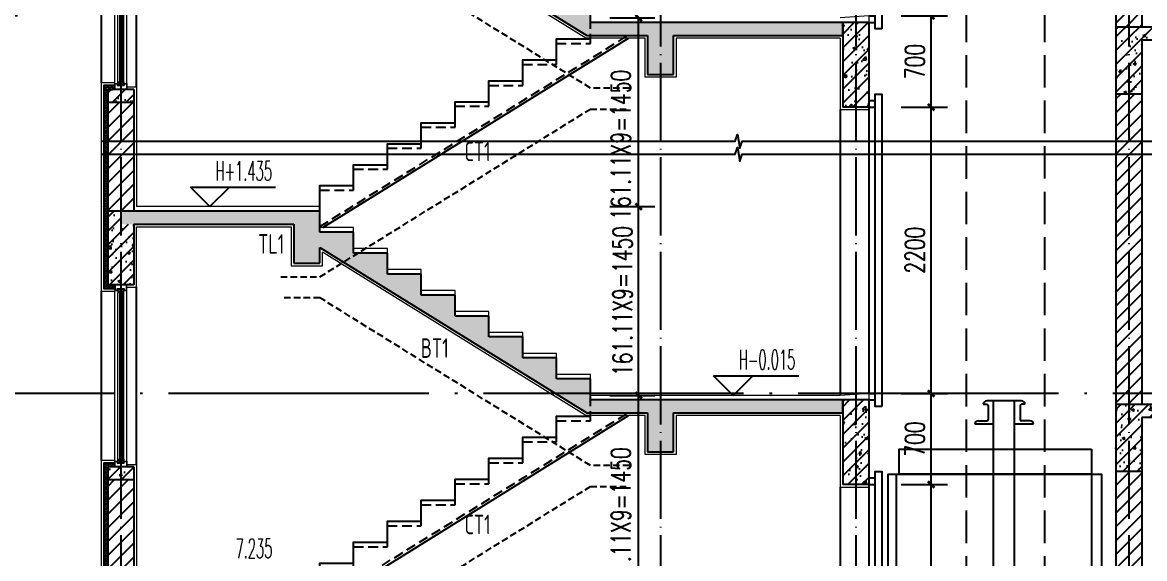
# Model space of a CAD drawing. Extents: x 393367 to 3005760, y 4998 to 826018.
# Drawn here: x 2824745 to 2833372, y 536102 to 540221 of the extents above; entities that cross this region are included whole.
import ezdxf
from ezdxf.enums import TextEntityAlignment as Align

# ---------------------------------------------------------------- set-up
doc = ezdxf.new("R2010")
doc.units = 0
doc.header["$LTSCALE"] = 1000
for name, pattern in [('DASH', [0.35, 0.25, -0.1]), ('DOTE', [2.42, 2, -0.2, 0.02, -0.2]), ('HIDDEN', [0.375, 0.25, -0.125])]:
    doc.linetypes.add(name, pattern=pattern)
doc.layers.get('0').update_dxf_attribs({"linetype": 'CONTINUOUS'})
doc.layers.get('Defpoints').update_dxf_attribs({"linetype": 'CONTINUOUS'})
for name, color, linetype in [('DIM', 3, 'CONTINUOUS'), ('DIM_ELEV', 3, 'CONTINUOUS'), ('DIM_SYMB', 3, 'CONTINUOUS'), ('DOTE', 8, 'DOTE'), ('PUB_DIM', 3, 'CONTINUOUS'), ('PUB_HATCH', 8, 'CONTINUOUS'), ('PUB_TEXT', 7, 'CONTINUOUS'), ('STAIR', 2, 'CONTINUOUS'), ('TEXT', 7, 'CONTINUOUS'), ('WALL', 130, 'CONTINUOUS'), ('WINDOW', 7, 'CONTINUOUS'), ('审核', 1, 'CONTINUOUS'), ('尺寸标注', 86, 'CONTINUOUS'), ('看线', 251, 'CONTINUOUS'), ('立面-看线', 251, 'CONTINUOUS'), ('设备', 253, 'CONTINUOUS')]:
    doc.layers.add(name, color=color, linetype=linetype)
for name, color, linetype, lineweight in [('S_WINDOW', 144, 'CONTINUOUS', 15), ('内粉刷', 37, 'CONTINUOUS', 9), ('细细', 250, 'CONTINUOUS', 0)]:
    doc.layers.add(name, color=color, linetype=linetype, lineweight=lineweight)
doc.styles.add('_TCH_DIM', font='simplex.shx', dxfattribs={"width": 0.65, "bigfont": 'gbcbig.shx'})
doc.styles.add('_TCH_DIM_T3', font='SIMPLEX', dxfattribs={"width": 0.705882, "bigfont": 'GBCBIG'})
doc.styles.add('TSSD_Rein', font='Tssdeng.shx', dxfattribs={"width": 0.7, "bigfont": 'hztxt.shx'})
doc.dimstyles.new('_TCH_ARCH&&50', dxfattribs={"dimtxt": 148.75, "dimasz": 50, "dimexe": 125, "dimexo": 150, "dimgap": 50, "dimtad": 1, "dimdec": 0, "dimzin": 0, "dimdsep": 46, "dimtxsty": '_TCH_DIM_T3', "dimblk": 'ARCHTICK', "dimcen": 0.09, "dimclrt": 4, "dimazin": 2, "dimtfac": 1, "dimtdec": 0, "dimtix": 1, "dimtmove": 2, "dimatfit": 3, "dimfxl": 1, "dimtolj": 1, "dimtzin": 0, "dimarcsym": 0})
doc.dimstyles.new('TSSD_100_100$0', dxfattribs={"dimtxt": 250, "dimasz": 100, "dimexe": 100, "dimexo": 250, "dimgap": 100, "dimtad": 1, "dimdec": 0, "dimzin": 0, "dimdsep": 46, "dimtxsty": 'TSSD_Rein', "dimblk": 'ARCHTICK', "dimcen": 0, "dimdle": 100, "dimclrt": 7, "dimadec": 0, "dimazin": 0, "dimtfac": 1, "dimtdec": 0, "dimtix": 1, "dimtmove": 2, "dimatfit": 3, "dimldrblk": '_tsdbk', "dimfxl": 1, "dimtolj": 1, "dimtzin": 0, "dimarcsym": 0})
pattern_1 = [(315, (-218910.2607, -140541.0897), (-1.767766953, -1.767766953), []), (315, (-218909.0822, -140541.0897), (-1.767766953, -1.767766953), [])]
pattern_2 = [(315, (-218910.2607, -141979.3279), (-1.767766953, -1.767766953), []), (315, (-218909.0822, -141979.3279), (-1.767766953, -1.767766953), [])]
pattern_3 = [(45, (0, 0), (-53.0330086, 53.0330086), []), (50, (0, 0), (215.178055, -18.82564), [22.5, -247.5]), (355, (0, 0), (-41.6254, 225.65764), [18, -198]), (100.4514, (17.93, -1.57), (173.552815, 206.831863), [19.122057, -210.342634]), (46.1842, (0, 60), (320.172315, -49.655704), [33.75, -371.25]), (96.6356, (26.68, 55.86), (280.39881, 292.23536), [28.68309, -315.5139]), (351.1842, (0, 60), (280.39858, 292.23558), [27, -297]), (21, (30, 45), (179.072116, -120.785667), [22.5, -247.5]), (326, (30, 45), (72.9946, 217.545014), [18, -198]), (71.4514, (44.92, 34.93), (252.06679, 96.75915), [19.122057, -210.342634]), (37.5, (0, 0), (3.6479566, 99.868156), [0, -195.6, 0, -201, 0, -198.75]), (7.5, (0, 0), (78.920861, 118.323514), [0, -114.6, 0, -191.1, 0, -75.75]), (327.5, (-66.9, 0), (160.146731, -6.7664615), [0, -75, 0, -234, 0, -310.5]), (317.5, (-96.9, 0), (174.95585, 30.031495), [0, -97.5, 0, -155.4, 0, -220.5])]
pattern_4 = [(45, (0, 53.85), (-53.03303, 53.03303), [])]

# ---------------------------------------------------------------- blocks, each defined once
blk = doc.blocks.new('A$C3EC504A2')
at = {"layer": '设备', "color": 206}
for p, q in [((-172.5, 1734.9), (-143, 1734.9)), ((143.4, 1764), (-143.4, 1764)), ((-133, 1724.9), (-133, 1609.2)), ((-91.6, 1764), (-91.6, -1418.3)), ((82.9, 1764), (82.9, -1418.3)), ((82.9, 1764), (82.9, 1570.1)), ((132.9, 1724.9), (132.9, 1609.2)), ((172.5, 1734.9), (142.9, 1734.9)), ((-213.1, 1599.2), (-143, 1599.2)), ((213.1, 1599.2), (142.9, 1599.2)), ((-91.6, 1570.1), (-242.2, 1570.1)), ((242.2, 1570.1), (82.9, 1570.1)), ((-952.1, 1158.1), (-868.8, 1158.1)), ((-175, -1204.9), (-175, -869.8)), ((175, -1204.9), (175, -869.8)), ((300, -1037.9), (-300, -1037.9)), ((-959.6, -1298), (834.8, -1298)), ((-959.6, -1298), (-959.6, -1418.3)), ((834.8, -1298), (834.8, -1418.3)), ((-959.6, -1418.3), (834.8, -1418.3)), ((143.4, -1462), (-143.4, -1462)), ((-141.6, -1418.3), (-141.6, -1462)), ((-91.6, -1462), (-91.6, -1585.7)), ((82.9, -1462), (82.9, -1585.7)), ((132.9, -1418.3), (132.9, -1462)), ((-213.1, -1556.6), (-143, -1556.6)), ((-172.5, -1491.1), (-143, -1491.1)), ((-133, -1501.1), (-133, -1546.6)), ((132.9, -1501.1), (132.9, -1546.6)), ((172.5, -1491.1), (142.9, -1491.1)), ((213.1, -1556.6), (142.9, -1556.6)), ((242.2, -1585.7), (-242.2, -1585.7))]:
    blk.add_line(p, q, dxfattribs=at)
for points in [[(722.6, 1363.4), (722.6, 1158.1), (-868.8, 1158.1), (-868.8, 1363.4)], [(722.6, 1158.1), (722.6, -1298), (-959.6, -1298), (-959.6, 1158.1)]]:
    blk.add_lwpolyline(points, close=True, dxfattribs=at)
for points in [[(-959.6, 1158.1), (-892.8, 1158.1), (-892.8, -1298)], [(722.6, 1158.1), (805.8, 1158.1), (805.8, -1298)]]:
    blk.add_lwpolyline(points, dxfattribs=at)
for centre, radius, start, end in [((-143.4, 1734.9), 29.1, 90.00001, 180.00001), ((-143, 1724.9), 10, 0.00001, 90.00001), ((142.9, 1724.9), 10, 90.00001, 180.00001), ((143.4, 1734.9), 29.1, 0.00001, 90.00001), ((-213.1, 1570.1), 29.1, 90.00001, 180.00001), ((-143, 1609.2), 10, 270.00001, 0.00001), ((142.9, 1609.2), 10, 180.00001, 270.00001), ((213.1, 1570.1), 29.1, 0.00001, 90.00001), ((-143.4, -1491.1), 29.1, 90.00001, 180.00001), ((143.4, -1491.1), 29.1, 0.00001, 90.00001), ((-213.1, -1585.7), 29.1, 90.00001, 180.00001), ((-143, -1501.1), 10, 0.00001, 90.00001), ((-143, -1546.6), 10, 270.00001, 0.00001), ((142.9, -1501.1), 10, 90.00001, 180.00001), ((142.9, -1546.6), 10, 180.00001, 270.00001), ((213.1, -1585.7), 29.1, 0.00001, 90.00001)]:
    blk.add_arc(centre, radius, start, end, dxfattribs=at)
blk = doc.blocks.new('zrszerf')
at = {"layer": '细细'}
h = blk.add_hatch(dxfattribs=at)
h.set_pattern_fill('金属', color=256, style=0)
h.set_pattern_definition(pattern_1)
h.paths.add_polyline_path([(257694.9, 608543.3), (257714.9, 608543.3), (257714.9, 608556.8), (257764.9, 608556.8), (257764.9, 608543.3), (257784.9, 608543.3), (257784.9, 608588.3), (257694.9, 608588.3)])
h.paths.add_polyline_path([(257712.9, 608558.8), (257712.9, 608545.3), (257696.9, 608545.3), (257696.9, 608586.3), (257782.9, 608586.3), (257782.9, 608545.3), (257766.9, 608545.3), (257766.9, 608558.8)], flags=16)
h = blk.add_hatch(dxfattribs=at)
h.set_pattern_fill('金属', color=256, style=0)
h.set_pattern_definition(pattern_1)
h.paths.add_polyline_path([(257762.4, 608554.8), (257762.4, 608529.8), (257750.4, 608529.8), (257750.4, 608539.8), (257729.4, 608539.8), (257729.4, 608529.8), (257717.4, 608529.8), (257717.4, 608554.8)])
h.paths.add_polyline_path([(257719.4, 608552.8), (257719.4, 608531.8), (257727.4, 608531.8), (257727.4, 608541.8), (257752.4, 608541.8), (257752.4, 608531.8), (257760.4, 608531.8), (257760.4, 608552.8)], flags=16)
h = blk.add_hatch(color=256, dxfattribs=at)
edge = h.paths.add_edge_path()
edge.add_line((257735.4, 608539.8), (257735.4, 608527.8))
edge.add_arc((257739.9, 608519.5), 9.44, 61.51755, 118.48245, ccw=False)
edge.add_line((257744.4, 608527.8), (257744.4, 608539.8))
edge.add_arc((257739.9, 608548.1), 9.44, 241.51755, 298.48245, ccw=False)
h = blk.add_hatch(dxfattribs=at)
h.set_pattern_fill('金属', color=256, style=0)
h.set_pattern_definition(pattern_2)
h.paths.add_polyline_path([(257762.4, 607221.8), (257762.4, 607246.8), (257750.4, 607246.8), (257750.4, 607236.8), (257729.4, 607236.8), (257729.4, 607246.8), (257717.4, 607246.8), (257717.4, 607221.8)])
h.paths.add_polyline_path([(257719.4, 607223.8), (257719.4, 607244.8), (257727.4, 607244.8), (257727.4, 607234.8), (257752.4, 607234.8), (257752.4, 607244.8), (257760.4, 607244.8), (257760.4, 607223.8)], flags=16)
h = blk.add_hatch(color=256, dxfattribs=at)
edge = h.paths.add_edge_path()
edge.add_line((257735.4, 607236.8), (257735.4, 607248.8))
edge.add_arc((257739.9, 607257.1), 9.44, 241.51755, 298.48245)
edge.add_line((257744.4, 607248.8), (257744.4, 607236.8))
edge.add_arc((257739.9, 607228.5), 9.44, 61.51755, 118.48245)
h = blk.add_hatch(dxfattribs=at)
h.set_pattern_fill('金属', color=256, style=0)
h.set_pattern_definition(pattern_2)
h.paths.add_polyline_path([(257694.9, 607233.3), (257714.9, 607233.3), (257714.9, 607219.8), (257764.9, 607219.8), (257764.9, 607233.3), (257784.9, 607233.3), (257784.9, 607188.3), (257694.9, 607188.3)])
h.paths.add_polyline_path([(257712.9, 607217.8), (257712.9, 607231.3), (257696.9, 607231.3), (257696.9, 607190.3), (257782.9, 607190.3), (257782.9, 607231.3), (257766.9, 607231.3), (257766.9, 607217.8)], flags=16)
at = {"layer": 'S_WINDOW'}
for p, q in [((257694.9, 607233.3), (257694.9, 608543.3)), ((257784.9, 607233.3), (257784.9, 608543.3)), ((257717.4, 607246.8), (257717.4, 608529.8)), ((257762.4, 607246.8), (257762.4, 608529.8))]:
    blk.add_line(p, q, dxfattribs=at)
for points in [[(257784.9, 608588.3), (257784.9, 608543.3), (257764.9, 608543.3), (257764.9, 608556.8), (257714.9, 608556.8), (257714.9, 608543.3), (257694.9, 608543.3), (257694.9, 608588.3)], [(257782.9, 608586.3), (257782.9, 608545.3), (257766.9, 608545.3), (257766.9, 608558.8), (257712.9, 608558.8), (257712.9, 608545.3), (257696.9, 608545.3), (257696.9, 608586.3)], [(257762.4, 608554.8), (257762.4, 608529.8), (257750.4, 608529.8), (257750.4, 608539.8), (257729.4, 608539.8), (257729.4, 608529.8), (257717.4, 608529.8), (257717.4, 608554.8)], [(257760.4, 608552.8), (257760.4, 608531.8), (257752.4, 608531.8), (257752.4, 608541.8), (257727.4, 608541.8), (257727.4, 608531.8), (257719.4, 608531.8), (257719.4, 608552.8)], [(257762.4, 607221.8), (257762.4, 607246.8), (257750.4, 607246.8), (257750.4, 607236.8), (257729.4, 607236.8), (257729.4, 607246.8), (257717.4, 607246.8), (257717.4, 607221.8)], [(257784.9, 607188.3), (257784.9, 607233.3), (257764.9, 607233.3), (257764.9, 607219.8), (257714.9, 607219.8), (257714.9, 607233.3), (257694.9, 607233.3), (257694.9, 607188.3)], [(257782.9, 607190.3), (257782.9, 607231.3), (257766.9, 607231.3), (257766.9, 607217.8), (257712.9, 607217.8), (257712.9, 607231.3), (257696.9, 607231.3), (257696.9, 607190.3)], [(257760.4, 607223.8), (257760.4, 607244.8), (257752.4, 607244.8), (257752.4, 607234.8), (257727.4, 607234.8), (257727.4, 607244.8), (257719.4, 607244.8), (257719.4, 607223.8)]]:
    blk.add_lwpolyline(points, close=True, dxfattribs=at)
at = {"layer": '细细'}
for points in [[(257729.4, 608529.8), (257729.4, 607246.8)], [(257735.4, 607248.8), (257735.4, 608539.8)], [(257744.4, 607248.8), (257744.4, 608539.8)], [(257750.4, 608529.8), (257750.4, 607246.8)]]:
    blk.add_lwpolyline(points, dxfattribs=at)
for points in [[(257735.4, 608539.8), (257735.4, 608527.8, -0.253805), (257744.4, 608527.8), (257744.4, 608539.8, -0.253805)], [(257735.4, 607236.8), (257735.4, 607248.8, 0.253805), (257744.4, 607248.8), (257744.4, 607236.8, 0.253805)]]:
    blk.add_lwpolyline(points, format="xyb", close=True, dxfattribs=at)
blk = doc.blocks.new('FGSDFSFSEFESFES')
at = {"layer": 'WINDOW', "ltscale": 0.8}
for p, q in [((175258.6, -121034), (175208.6, -121034)), ((175258.6, -121084), (175208.6, -121084)), ((175258.6, -123284), (175208.6, -123284)), ((175258.6, -123334), (175208.6, -123334))]:
    blk.add_line(p, q, dxfattribs=at)
blk.add_lwpolyline([(175158.6, -123384), (175208.6, -123384), (175208.6, -120984), (175158.6, -120984), (175158.6, -123384)], dxfattribs=at)
blk = doc.blocks.new('VCXVCVFCVFC')
at = {"layer": 'PUB_HATCH'}
h = blk.add_hatch(dxfattribs=at)
h.set_pattern_fill('钢筋混凝土', color=256, scale=30, style=0)
h.set_pattern_definition(pattern_3)
h.paths.add_polyline_path([(1085059.6, 26030.1), (1085059.6, 25380.1), (1085259.6, 25380.1), (1085259.6, 26030.1)])
h = blk.add_hatch(dxfattribs=at)
h.set_pattern_fill('钢筋混凝土', color=256, scale=30, style=0)
h.set_pattern_definition(pattern_3)
h.paths.add_polyline_path([(1089159.7, 25995.1), (1087159.6, 25995.1), (1087359.6, 25895.1), (1089159.7, 25895.1)])
h = blk.add_hatch(dxfattribs=at)
h.set_pattern_fill('钢筋混凝土', color=256, scale=30, style=0)
h.set_pattern_definition(pattern_3)
h.paths.add_polyline_path([(1087359.6, 25895.1), (1087159.6, 25995.1), (1087159.6, 25480.1), (1087359.6, 25480.1)])
h = blk.add_hatch(dxfattribs=at)
h.set_pattern_fill('钢筋混凝土', color=256, scale=30, style=0)
h.set_pattern_definition(pattern_3)
h.paths.add_polyline_path([(1079409.6, 25515.1), (1079409.6, 25415.1), (1079609.6, 25415.1), (1079609.6, 25515.1)])
h = blk.add_hatch(dxfattribs=at)
h.set_pattern_fill('普通砖', color=256, scale=30, style=0)
h.set_pattern_definition(pattern_4)
h.paths.add_polyline_path([(1087359.6, 25480.1), (1087159.6, 25480.1), (1087159.6, 23095.1), (1087359.6, 23095.1)])
h = blk.add_hatch(dxfattribs=at)
h.set_pattern_fill('普通砖', color=256, scale=30, style=0)
h.set_pattern_definition(pattern_4)
h.paths.add_polyline_path([(1079609.7, 25415.1), (1079409.7, 25415.1), (1079409.7, 24580.1), (1079609.7, 24580.1)])
h = blk.add_hatch(dxfattribs=at)
h.set_pattern_fill('钢筋混凝土', color=256, scale=30, style=0)
h.set_pattern_definition(pattern_3)
h.paths.add_polyline_path([(1079609.6, 24480.1), (1079509.6, 24480.1), (1079509.6, 24580.1), (1079409.6, 24580.1), (1079409.6, 24015.1), (1079609.6, 24015.1)])
h = blk.add_hatch(dxfattribs=at)
h.set_pattern_fill('钢筋混凝土', color=256, scale=30, style=0)
h.set_pattern_definition(pattern_3)
h.paths.add_polyline_path([(1079509.6, 24580.1), (1079509.6, 24480.1), (1080839.7, 24480.1), (1080839.7, 24180.1), (1081039.7, 24180.1), (1081039.7, 24301.4), (1083091.2, 23030.1), (1083559.7, 23030.1), (1083559.7, 22730.1), (1083759.7, 22730.1), (1083759.7, 23030.1), (1085059.6, 23030.1), (1085059.6, 23130.1), (1083119.7, 23130.1), (1083119.7, 23291.2), (1082859.7, 23291.2), (1082859.7, 23452.4), (1082599.7, 23452.4), (1082599.7, 23613.5), (1082339.7, 23613.5), (1082339.7, 23774.6), (1082079.7, 23774.6), (1082079.7, 23935.7), (1081819.7, 23935.7), (1081819.7, 24096.8), (1081559.7, 24096.8), (1081559.7, 24257.9), (1081299.7, 24257.9), (1081299.7, 24419), (1081039.7, 24419), (1081039.7, 24580.1)])
at = {"layer": '立面-看线'}
h = blk.add_hatch(dxfattribs=at)
h.set_pattern_fill('HONEY', color=256, scale=7)
h.set_pattern_definition([(0, (268356.376, -360831.814), (16.66875, 9.623705), [11.1125, -22.225]), (120, (268356.376, -360831.814), (-16.66874801, 9.62370845), [11.1125, -22.225]), (60, (268356.376, -360831.814), (1.99e-06, 19.24741345), [-22.225, 11.1125])])
h.paths.add_polyline_path([(1079379.6, 24615.1), (1079409.6, 24615.1), (1079409.6, 25515.1), (1079464.6, 25515.1), (1079464.6, 25545.1), (1079379.6, 25545.1)])
h = blk.add_hatch(dxfattribs=at)
h.set_pattern_fill('HONEY', color=256, scale=7)
h.set_pattern_definition([(0, (268356.398, -360831.813), (16.66875, 9.623705), [11.1125, -22.225]), (120, (268356.398, -360831.813), (-16.66874801, 9.62370845), [11.1125, -22.225]), (60, (268356.398, -360831.813), (1.99e-06, 19.24741345), [-22.225, 11.1125])])
h.paths.add_polyline_path([(1079379.6, 24615.1), (1079409.6, 24615.1), (1079409.6, 24015.1), (1079464.6, 24015.1), (1079464.6, 23985.1), (1079379.6, 23985.1)])
at = {"layer": 'PUB_HATCH', "color": 215, "true_color": 0xa953a0}
blk.add_lwpolyline([(1079464.6, 25545.1), (1079379.6, 25545.1), (1079379.6, 23985.1), (1079464.6, 23985.1)], dxfattribs=at)
at = {"layer": 'STAIR', "linetype": 'HIDDEN', "ltscale": 0.3}
blk.add_line((1081039.7, 24462.5), (1083408.2, 25930.1), dxfattribs=at)
blk.add_lwpolyline([(1081039.7, 24580.1), (1081039.7, 24741.2), (1081299.7, 24741.2), (1081299.7, 24902.4), (1081559.7, 24902.4), (1081559.7, 25063.5), (1081819.7, 25063.5), (1081819.7, 25224.6), (1082079.7, 25224.6), (1082079.7, 25385.7), (1082339.7, 25385.7), (1082339.7, 25546.8), (1082599.7, 25546.8), (1082599.7, 25707.9), (1082859.7, 25707.9), (1082859.7, 25869), (1083119.7, 25869), (1083119.7, 26030.1)], dxfattribs=at)
at = {"layer": 'WALL'}
for p, q in [((1085059.6, 26030.1), (1085059.6, 25380.1)), ((1085259.6, 26030.1), (1085059.6, 26030.1)), ((1085259.6, 26030.1), (1085259.6, 25380.1)), ((1089159.7, 25995.1), (1087159.6, 25995.1)), ((1087159.6, 25995.1), (1087159.6, 25480.1)), ((1089159.7, 25895.1), (1087359.6, 25895.1)), ((1087359.6, 25895.1), (1087359.6, 25480.1)), ((1079409.6, 25515.1), (1079409.6, 25415.1)), ((1079609.6, 25515.1), (1079409.6, 25515.1)), ((1079609.6, 25515.1), (1079609.6, 25415.1)), ((1087159.6, 25480.1), (1087159.6, 23095.1)), ((1087359.6, 25480.1), (1087159.6, 25480.1)), ((1087359.6, 25480.1), (1087359.6, 23095.1)), ((1079609.6, 25415.1), (1079409.6, 25415.1)), ((1079409.7, 25415.1), (1079409.7, 24580.1)), ((1079609.6, 25415.1), (1079609.7, 25415.1)), ((1079609.7, 25415.1), (1079609.7, 24580.1)), ((1085259.6, 25380.1), (1085059.6, 25380.1)), ((1079409.6, 24580.1), (1079409.6, 24015.1)), ((1079509.6, 24580.1), (1079409.6, 24580.1)), ((1079509.6, 24580.1), (1079409.7, 24580.1)), ((1081039.7, 24580.1), (1079509.6, 24580.1)), ((1081039.7, 24419), (1081039.7, 24580.1)), ((1079609.6, 24480.1), (1079609.6, 24015.1)), ((1079609.6, 24480.1), (1080839.7, 24480.1)), ((1080839.7, 24480.1), (1080839.7, 24180.1)), ((1081299.7, 24419), (1081039.7, 24419)), ((1081299.7, 24257.9), (1081299.7, 24419)), ((1081039.7, 24180.1), (1081039.7, 24301.4)), ((1081039.7, 24301.4), (1083091.2, 23030.1)), ((1081559.7, 24257.9), (1081299.7, 24257.9)), ((1081559.7, 24096.8), (1081559.7, 24257.9)), ((1080839.7, 24180.1), (1081039.7, 24180.1)), ((1081819.7, 24096.8), (1081559.7, 24096.8)), ((1081819.7, 23935.7), (1081819.7, 24096.8)), ((1079609.6, 24015.1), (1079409.6, 24015.1)), ((1082079.7, 23935.7), (1081819.7, 23935.7)), ((1082079.7, 23774.6), (1082079.7, 23935.7)), ((1082339.7, 23774.6), (1082079.7, 23774.6)), ((1082339.7, 23613.5), (1082339.7, 23774.6)), ((1082599.7, 23613.5), (1082339.7, 23613.5)), ((1082599.7, 23452.4), (1082599.7, 23613.5)), ((1082859.7, 23452.4), (1082599.7, 23452.4)), ((1082859.7, 23291.2), (1082859.7, 23452.4)), ((1083119.7, 23291.2), (1082859.7, 23291.2)), ((1083119.7, 23130.1), (1083119.7, 23291.2)), ((1085059.6, 23130.1), (1083119.7, 23130.1)), ((1085059.6, 23030.1), (1085059.6, 23130.1)), ((1087359.6, 23095.1), (1087159.6, 23095.1)), ((1083091.2, 23030.1), (1083559.7, 23030.1)), ((1083559.7, 23030.1), (1083559.7, 22730.1)), ((1083759.7, 22730.1), (1083759.7, 23030.1)), ((1083759.7, 23030.1), (1085059.6, 23030.1)), ((1083559.7, 22730.1), (1083759.7, 22730.1))]:
    blk.add_line(p, q, dxfattribs=at)
at = {"layer": '内粉刷'}
for p, q in [((1081039.7, 24615.1), (1079629.6, 24615.1)), ((1079629.6, 24460.1), (1080819.7, 24460.1)), ((1080819.7, 24460.1), (1080819.7, 24160.1)), ((1081059.7, 24160.1), (1081059.7, 24265.5)), ((1080819.7, 24160.1), (1081059.7, 24160.1)), ((1085039.7, 23165.1), (1083119.7, 23165.1))]:
    blk.add_line(p, q, dxfattribs=at)
for points in [[(1085259.7, 26080.1), (1085039.7, 26065.1)], [(1085259.7, 26080.1), (1085259.7, 26030.1)], [(1085039.7, 25910.1), (1085039.7, 25360.1), (1085259.7, 25360.1)], [(1079464.6, 25565.1), (1079359.6, 25565.1), (1079359.6, 23965.1), (1079464.6, 23965.1)], [(1079554.6, 25535.1), (1079629.6, 25535.1), (1079629.6, 24615.1)], [(1083119.7, 23165.1), (1083119.7, 23326.2), (1082859.7, 23326.2), (1082859.7, 23487.4), (1082599.7, 23487.4), (1082599.7, 23648.5), (1082339.7, 23648.5), (1082339.7, 23809.6), (1082079.7, 23809.6), (1082079.7, 23970.7), (1081819.7, 23970.7), (1081819.7, 24131.8), (1081559.7, 24131.8), (1081559.7, 24292.9), (1081299.7, 24292.9), (1081299.7, 24454), (1081039.7, 24454), (1081039.7, 24615.1)], [(1079554.6, 23995.1), (1079629.6, 23995.1), (1079629.6, 24460.1)], [(1085039.7, 23010.1), (1083779.7, 23010.1), (1083779.7, 22710.1), (1083539.7, 22710.1), (1083539.7, 23010.1), (1083085.5, 23010.1), (1081059.7, 24265.5)]]:
    blk.add_lwpolyline(points, dxfattribs=at)
at = {"layer": '看线'}
for p, q in [((1079359.6, 26865.1), (1079359.6, 25565.1)), ((1079629.6, 25535.1), (1079629.6, 26895.1)), ((1085259.6, 25380.1), (1085259.6, 23180.1)), ((1085039.7, 25360.1), (1085039.7, 23165.1))]:
    blk.add_line(p, q, dxfattribs=at)
at = {"layer": '看线', "color": 32}
blk.add_line((1081064, 24454), (1083413.9, 25910.1), dxfattribs=at)
blk.add_lwpolyline([(1081039.7, 24615.1), (1081039.7, 24776.2), (1081299.7, 24776.2), (1081299.7, 24937.4), (1081559.7, 24937.4), (1081559.7, 25098.5), (1081819.7, 25098.5), (1081819.7, 25259.6), (1082079.7, 25259.6), (1082079.7, 25420.7), (1082339.7, 25420.7), (1082339.7, 25581.8), (1082599.7, 25581.8), (1082599.7, 25742.9), (1082859.7, 25742.9), (1082859.7, 25904), (1083119.7, 25904), (1083119.7, 25910.1)], dxfattribs=at)
at = {"xscale": -1}
for name, p in [('zrszerf', (1337249.5, -581673.2)), ('FGSDFSFSEFESFES', (1260518.2, 146464.2))]:
    blk.add_blockref(name, p, dxfattribs=at)
blk = doc.blocks.new('_ArchTick')
at = {"color": 0, "linetype": 'ByBlock', "const_width": 0.4}
blk.add_lwpolyline([(-0.5, -0.5), (0.5, 0.5)], dxfattribs=at)
blk = doc.blocks.new('*D2351')
at = {"layer": 'Defpoints', "color": 0, "transparency": 16777216}
for p in [(2829111.4, 540255.4), (2829482.5, 540255.4), (2829111.4, 538805.4)]:
    blk.add_point(p, dxfattribs=at)
at = {"layer": '尺寸标注', "color": 0, "lineweight": -2, "transparency": 16777216}
for p, q in [((2829261.4, 540255.4), (2829607.5, 540255.4)), ((2829482.5, 538805.4), (2829482.5, 540255.4)), ((2829261.4, 538805.4), (2829607.5, 538805.4))]:
    blk.add_line(p, q, dxfattribs=at)
at = {"layer": '尺寸标注', "color": 0, "lineweight": -2, "transparency": 16777216, "xscale": 50, "yscale": 50, "zscale": 50}
for p, rotation in [((2829482.5, 540255.4), 90), ((2829482.5, 538805.4), 270)]:
    blk.add_blockref('_ArchTick', p, dxfattribs=dict(at, rotation=rotation))
at = {"layer": '尺寸标注', "color": 4, "transparency": 16777216, "insert": (2829345, 539280.4), "char_height": 148.75, "attachment_point": 5, "rotation": 90, "style": '_TCH_DIM_T3'}
blk.add_mtext('\\A1;161.11X9=1450', dxfattribs=at)
blk = doc.blocks.new('*D2352')
at = {"layer": 'Defpoints', "color": 0, "transparency": 16777216}
for p in [(2829111.4, 538805.4), (2829482.5, 538805.4), (2829111.4, 537355.4)]:
    blk.add_point(p, dxfattribs=at)
at = {"layer": '尺寸标注', "color": 0, "lineweight": -2, "transparency": 16777216}
for p, q in [((2829261.4, 538805.4), (2829607.5, 538805.4)), ((2829482.5, 537355.4), (2829482.5, 538805.4)), ((2829261.4, 537355.4), (2829607.5, 537355.4))]:
    blk.add_line(p, q, dxfattribs=at)
at = {"layer": '尺寸标注', "color": 0, "lineweight": -2, "transparency": 16777216, "xscale": 50, "yscale": 50, "zscale": 50}
for p, rotation in [((2829482.5, 538805.4), 90), ((2829482.5, 537355.4), 270)]:
    blk.add_blockref('_ArchTick', p, dxfattribs=dict(at, rotation=rotation))
at = {"layer": '尺寸标注', "color": 4, "transparency": 16777216, "insert": (2829358.2, 538080.4), "char_height": 148.75, "attachment_point": 5, "rotation": 90, "style": '_TCH_DIM_T3'}
blk.add_mtext('\\A1;161.11X9=1450', dxfattribs=at)
blk = doc.blocks.new('*D2353')
at = {"layer": 'Defpoints', "color": 0, "transparency": 16777216}
for p in [(2829111.4, 537355.4), (2829482.5, 537355.4), (2829111.4, 535905.4)]:
    blk.add_point(p, dxfattribs=at)
at = {"layer": '尺寸标注', "color": 0, "lineweight": -2, "transparency": 16777216}
for p, q in [((2829261.4, 537355.4), (2829607.5, 537355.4)), ((2829482.5, 535905.4), (2829482.5, 537355.4)), ((2829261.4, 535905.4), (2829607.5, 535905.4))]:
    blk.add_line(p, q, dxfattribs=at)
at = {"layer": '尺寸标注', "color": 0, "lineweight": -2, "transparency": 16777216, "xscale": 50, "yscale": 50, "zscale": 50}
for p, rotation in [((2829482.5, 537355.4), 90), ((2829482.5, 535905.4), 270)]:
    blk.add_blockref('_ArchTick', p, dxfattribs=dict(at, rotation=rotation))
at = {"layer": '尺寸标注', "color": 4, "transparency": 16777216, "insert": (2829345, 536380.4), "char_height": 148.75, "attachment_point": 5, "rotation": 90, "style": '_TCH_DIM_T3'}
blk.add_mtext('\\A1;161.11X9=1450', dxfattribs=at)
blk = doc.blocks.new('*D2380')
at = {"layer": 'Defpoints', "color": 0, "transparency": 16777216}
for p in [(2831351.4, 536670.4), (2831731, 536670.4), (2831351.4, 534470.4)]:
    blk.add_point(p, dxfattribs=at)
at = {"layer": 'PUB_DIM', "color": 0, "lineweight": -2, "transparency": 16777216}
for p, q in [((2831501.4, 536670.4), (2831856, 536670.4)), ((2831731, 534470.4), (2831731, 536670.4)), ((2831501.4, 534470.4), (2831856, 534470.4))]:
    blk.add_line(p, q, dxfattribs=at)
at = {"layer": 'PUB_DIM', "color": 0, "lineweight": -2, "transparency": 16777216, "xscale": 50, "yscale": 50, "zscale": 50}
for p, rotation in [((2831731, 536670.4), 90), ((2831731, 534470.4), 270)]:
    blk.add_blockref('_ArchTick', p, dxfattribs=dict(at, rotation=rotation))
at = {"layer": 'PUB_DIM', "color": 4, "transparency": 16777216, "insert": (2831606.6, 535570.4), "char_height": 148.75, "attachment_point": 5, "rotation": 90, "style": '_TCH_DIM_T3'}
blk.add_mtext('\\A1;2200', dxfattribs=at)
blk = doc.blocks.new('*D2381')
at = {"layer": 'Defpoints', "color": 0, "transparency": 16777216}
for p in [(2831351.4, 537370.4), (2831731, 537370.4), (2831351.4, 536670.4)]:
    blk.add_point(p, dxfattribs=at)
at = {"layer": 'PUB_DIM', "color": 0, "lineweight": -2, "transparency": 16777216}
for p, q in [((2831501.4, 537370.4), (2831856, 537370.4)), ((2831731, 536670.4), (2831731, 537370.4)), ((2831501.4, 536670.4), (2831856, 536670.4))]:
    blk.add_line(p, q, dxfattribs=at)
at = {"layer": 'PUB_DIM', "color": 0, "lineweight": -2, "transparency": 16777216, "xscale": 50, "yscale": 50, "zscale": 50}
for p, rotation in [((2831731, 537370.4), 90), ((2831731, 536670.4), 270)]:
    blk.add_blockref('_ArchTick', p, dxfattribs=dict(at, rotation=rotation))
at = {"layer": 'PUB_DIM', "color": 4, "transparency": 16777216, "insert": (2831606.6, 537020.4), "char_height": 148.75, "attachment_point": 5, "rotation": 90, "style": '_TCH_DIM_T3'}
blk.add_mtext('\\A1;700', dxfattribs=at)
blk = doc.blocks.new('*D2382')
at = {"layer": 'Defpoints', "color": 0, "transparency": 16777216}
for p in [(2831351.4, 539570.4), (2831731, 539570.4), (2831351.4, 537370.4)]:
    blk.add_point(p, dxfattribs=at)
at = {"layer": 'PUB_DIM', "color": 0, "lineweight": -2, "transparency": 16777216}
for p, q in [((2831501.4, 539570.4), (2831856, 539570.4)), ((2831731, 537370.4), (2831731, 539570.4)), ((2831501.4, 537370.4), (2831856, 537370.4))]:
    blk.add_line(p, q, dxfattribs=at)
at = {"layer": 'PUB_DIM', "color": 0, "lineweight": -2, "transparency": 16777216, "xscale": 50, "yscale": 50, "zscale": 50}
for p, rotation in [((2831731, 539570.4), 90), ((2831731, 537370.4), 270)]:
    blk.add_blockref('_ArchTick', p, dxfattribs=dict(at, rotation=rotation))
at = {"layer": 'PUB_DIM', "color": 4, "transparency": 16777216, "insert": (2831606.6, 538470.4), "char_height": 148.75, "attachment_point": 5, "rotation": 90, "style": '_TCH_DIM_T3'}
blk.add_mtext('\\A1;2200', dxfattribs=at)
blk = doc.blocks.new('*D2383')
at = {"layer": 'Defpoints', "color": 0, "transparency": 16777216}
for p in [(2831351.4, 540270.4), (2831731, 540270.4), (2831351.4, 539570.4)]:
    blk.add_point(p, dxfattribs=at)
at = {"layer": 'PUB_DIM', "color": 0, "lineweight": -2, "transparency": 16777216}
for p, q in [((2831501.4, 540270.4), (2831856, 540270.4)), ((2831731, 539570.4), (2831731, 540270.4)), ((2831501.4, 539570.4), (2831856, 539570.4))]:
    blk.add_line(p, q, dxfattribs=at)
at = {"layer": 'PUB_DIM', "color": 0, "lineweight": -2, "transparency": 16777216, "xscale": 50, "yscale": 50, "zscale": 50}
for p, rotation in [((2831731, 540270.4), 90), ((2831731, 539570.4), 270)]:
    blk.add_blockref('_ArchTick', p, dxfattribs=dict(at, rotation=rotation))
at = {"layer": 'PUB_DIM', "color": 4, "transparency": 16777216, "insert": (2831606.6, 539920.4), "char_height": 148.75, "attachment_point": 5, "rotation": 90, "style": '_TCH_DIM_T3'}
blk.add_mtext('\\A1;700', dxfattribs=at)
blk = doc.blocks.new('*D3692')
at = {"layer": 'Defpoints', "color": 0}
for p in [(2824556, 541670.5), (2824957.3, 541670.5), (2824957.3, 540270.4)]:
    blk.add_point(p, dxfattribs=at)
at = {"layer": 'DIM', "color": 0, "lineweight": -2}
for p, q in [((2824556, 540170.4), (2824556, 541770.5)), ((2824707.3, 541670.5), (2824456, 541670.5)), ((2824707.3, 540270.4), (2824456, 540270.4))]:
    blk.add_line(p, q, dxfattribs=at)
at = {"layer": 'DIM', "color": 0, "lineweight": -2, "xscale": 100, "yscale": 100, "zscale": 100}
for p, rotation in [((2824556, 541670.5), 90), ((2824556, 540270.4), 270)]:
    blk.add_blockref('_ArchTick', p, dxfattribs=dict(at, rotation=rotation))
at = {"layer": 'DIM', "color": 7, "insert": (2824331, 540970.5), "char_height": 250, "attachment_point": 5, "rotation": 90, "style": 'TSSD_Rein'}
blk.add_mtext('\\A1;1400', dxfattribs=at)
blk = doc.blocks.new('_tsdbk')
blk.add_line((-1, 0), (0, 0))
at = {"const_width": 0.5}
blk.add_lwpolyline([(-0.7, -0.7), (0.7, 0.7)], dxfattribs=at)

msp = doc.modelspace()

# ---------------------------------------------------------------- hatches: boundary and pattern name
at = {"layer": 'PUB_HATCH'}
h = msp.add_hatch(dxfattribs=at)
h.set_pattern_fill('普通砖', color=256, scale=30, style=0)
h.set_pattern_definition([(45, (2420988.06, 621152.625), (-53.03303, 53.03303), [])])
h.paths.add_polyline_path([(2833351.37656, 542570.37481), (2833151.37656, 542570.37467), (2833151.37828, 540185.37467), (2833351.37828, 540185.37481)])
h = msp.add_hatch(dxfattribs=at)
h.set_pattern_fill('钢筋混凝土', color=256, scale=30, style=0)
h.set_pattern_definition([(45, (2420988.06, 621098.77), (-53.033009, 53.033009), []), (50, (2420988.06, 621098.77), (215.178055, -18.82564), [22.5, -247.5]), (355, (2420988.06, 621098.77), (-41.6254, 225.65764), [18, -198]), (100.4514, (2421006, 621097.2), (173.55281, 206.83186), [19.12206, -210.34263]), (46.1842, (2420988.06, 621158.77), (320.17231, -49.6557), [33.75, -371.25]), (96.6356, (2421014.74, 621154.63), (280.3988, 292.23536), [28.68309, -315.5139]), (351.1842, (2420988.06, 621158.77), (280.39858, 292.23558), [27, -297]), (21, (2421018.06, 621143.77), (179.072116, -120.78567), [22.5, -247.5]), (326, (2421018.06, 621143.77), (72.9946, 217.54501), [18, -198]), (71.4514, (2421032.98, 621133.7), (252.06679, 96.75915), [19.12206, -210.34263]), (37.5, (2420988.06, 621098.77), (3.647957, 99.868156), [0, -195.6, 0, -201, 0, -198.75]), (7.5, (2420988.06, 621098.77), (78.92086, 118.323514), [0, -114.6, 0, -191.1, 0, -75.75]), (327.5, (2420921.16, 621098.77), (160.146731, -6.766462), [0, -75, 0, -234, 0, -310.5]), (317.5, (2420891.16, 621098.77), (174.95585, 30.031495), [0, -97.5, 0, -155.4, 0, -220.5])])
h.paths.add_polyline_path([(2825501.32359, 541670.54788), (2825501.32363, 541570.53773), (2826831.3874, 541570.53773), (2826831.3874, 541270.53836), (2827031.3874, 541270.53836), (2827031.3874, 541391.78473), (2829082.91603, 540120.53836), (2829551.3874, 540120.53836), (2829551.3874, 539820.53836), (2829751.3874, 539820.53836), (2829751.3874, 540120.53836), (2831051.32475, 540120.53836), (2831051.32475, 540220.53836), (2829111.3874, 540220.53836), (2829111.3874, 540381.64947), (2828851.3874, 540381.64947), (2828851.3874, 540542.76058), (2828591.3874, 540542.76058), (2828591.3874, 540703.87169), (2828331.3874, 540703.87169), (2828331.3874, 540864.9828), (2828071.3874, 540864.9828), (2828071.3874, 541026.09391), (2827811.3874, 541026.09391), (2827811.3874, 541187.20502), (2827551.3874, 541187.20502), (2827551.3874, 541348.31613), (2827291.3874, 541348.31613), (2827291.3874, 541509.42724), (2827031.3874, 541509.42724), (2827031.3874, 541670.53836)])

# ---------------------------------------------------------------- linework, layer by layer
at = {"layer": 'DIM_ELEV', "color": 6}
for p, q in [((2826185.75942, 538805.38622), (2826035.75942, 538955.38622)), ((2826035.75942, 538955.38622), (2826691.75942, 538955.38622)), ((2826185.75942, 538805.38622), (2826335.75942, 538955.38622)), ((2830209.01088, 537355.3705), (2830059.01088, 537505.3705)), ((2830059.01088, 537505.3705), (2830715.01088, 537505.3705)), ((2830209.01088, 537355.3705), (2830359.01088, 537505.3705))]:
    msp.add_line(p, q, dxfattribs=at)
at = {"layer": 'DIM_SYMB', "color": 5}
for points in [[(2825351.35084, 539307.3711), (2830223.26811, 539307.3711), (2830242.37655, 539359.8711), (2830260.89088, 539254.8711), (2830279.51811, 539307.3711), (2835151.43539, 539307.3711)], [(2825351.35084, 539207.3711), (2830223.26811, 539207.3711), (2830242.37655, 539259.8711), (2830260.89088, 539154.8711), (2830279.51811, 539207.3711), (2835151.43539, 539207.3711)]]:
    msp.add_lwpolyline(points, dxfattribs=at)
at = {"layer": 'DOTE', "linetype": 'DOTE', "ltscale": 0.3}
for p, q in [((2825501.37106, 547170.35552), (2825501.39037, 520593.35538)), ((2829651.3711, 547170.35552), (2829651.39041, 520593.35537)), ((2831151.3711, 547170.35552), (2831151.39041, 520593.35537)), ((2833251.37106, 547170.35552), (2833251.39037, 520593.35538))]:
    msp.add_line(p, q, dxfattribs=at)
at = {"layer": 'DOTE', "linetype": 'DOTE'}
msp.add_line((2835129.01778, 537370.3555), (2820961.59394, 537370.3555), dxfattribs=at)
msp.add_line((2835129.01778, 537370.3555), (2820961.59394, 537370.3555), dxfattribs=at)
at = {"layer": 'WALL'}
for p, q in [((2833151.37656, 542570.37467), (2833151.37828, 540185.37467)), ((2833351.37656, 542570.37481), (2833351.37828, 540185.37481)), ((2827031.3874, 541391.78473), (2829082.91603, 540120.53836)), ((2829111.3874, 540220.53836), (2829111.3874, 540381.64947)), ((2831051.32475, 540220.53836), (2829111.3874, 540220.53836)), ((2831051.32475, 540120.53836), (2831051.32475, 540220.53836)), ((2833351.37828, 540185.37481), (2833151.37828, 540185.37467)), ((2829082.91603, 540120.53836), (2829551.3874, 540120.53836)), ((2829551.3874, 540120.53836), (2829551.3874, 539820.53836)), ((2829751.3874, 539820.53836), (2829751.3874, 540120.53836)), ((2829751.3874, 540120.53836), (2831051.32475, 540120.53836)), ((2829551.3874, 539820.53836), (2829751.3874, 539820.53836))]:
    msp.add_line(p, q, dxfattribs=at)
at = {"layer": '内粉刷'}
msp.add_lwpolyline([(2831031.38744, 540100.53836), (2829771.3874, 540100.53836), (2829771.3874, 539800.53836), (2829531.3874, 539800.53836), (2829531.3874, 540100.53836), (2829077.22176, 540100.53836), (2827051.3874, 541355.86306)], dxfattribs=at)
at = {"layer": '审核', "color": 58, "linetype": 'HIDDEN', "ltscale": 0.2}
for points in [[(2829411.43996, 539716.47711), (2829111.43996, 539716.47711), (2827031.44098, 541005.366), (2826731.44098, 541005.366)], [(2826731.44098, 538266.47711), (2827031.44098, 538266.47711), (2829111.51961, 539555.366), (2829411.51961, 539555.366)], [(2829411.43996, 536816.47711), (2829111.43996, 536816.47711), (2827031.44098, 538105.366), (2826731.44098, 538105.366)], [(2826731.44098, 535366.47711), (2827031.44098, 535366.47711), (2829111.51961, 536655.366), (2829411.51961, 536655.366)]]:
    msp.add_lwpolyline(points, dxfattribs=at)
at = {"layer": '设备', "color": 206, "linetype": 'DASH'}
for p, q in [((2832001.35753, 544520.35536), (2832001.35753, 522470.3555)), ((2832601.66676, 544520.3638), (2832601.35945, 522470.10705))]:
    msp.add_line(p, q, dxfattribs=at)

# ---------------------------------------------------------------- block references
at = {"xscale": -1}
msp.add_blockref('FGSDFSFSEFESFES', (3006509.92712, 663554.56131), dxfattribs=at)
for p in [(1745991.68214, 514190.40744), (1745991.68214, 511290.40744)]:
    msp.add_blockref('VCXVCVFCVFC', p)
at = {"xscale": 0.9285492282360792, "yscale": 0.9285492283524945, "zscale": 0.9285492283842308}
msp.add_blockref('A$C3EC504A2', (2832292.46799, 535675.61098), dxfattribs=at)

# ---------------------------------------------------------------- texts
at = {"layer": 'DIM_ELEV', "color": 7, "style": '_TCH_DIM', "width": 0.494118}
for s, p in [('H+1.435', (2826228.75942, 539005.43622)), ('H-0.015', (2830252.01088, 537555.4205))]:
    msp.add_text(s, height=148.75, dxfattribs=at).set_placement(p)
at = {"layer": 'PUB_TEXT', "color": 6, "style": '_TCH_DIM', "width": 0.494118}
msp.add_text('7.235', height=148.75, dxfattribs=at).set_placement((2826382.75605, 536105.43622))
at = {"layer": 'TEXT', "color": 230, "style": 'TSSD_Rein', "width": 0.7}
for s, p in [('CT1', (2828244.28177, 539154.57936)), ('TL1', (2826657.39719, 538443.75382)), ('BT1', (2827915.01741, 537643.68547)), ('CT1', (2828244.28177, 536288.53222))]:
    msp.add_text(s, height=150, dxfattribs=at).set_placement(p, align=Align.CENTER)

# ---------------------------------------------------------------- dimensions: what is measured, and where the dimension line sits
at = {"layer": 'DIM'}
dim = msp.add_linear_dim(base=(2824556.02648, 541670.54738), p1=(2824957.31449, 540270.3555), p2=(2824957.31449, 541670.54738), angle=90, dimstyle='TSSD_100_100$0', dxfattribs=at)
dim.commit()
dim.dimension.update_dxf_attribs({"geometry": '*D3692', "text_midpoint": (2824331.02648, 540970.45144)})
at = {"layer": 'PUB_DIM'}
for p1, p2, picture, middle in [((2831351.41507, 539570.39179), (2831351.41507, 540270.39141), '*D2383', (2831606.58131, 539920.3916)), ((2831351.41507, 537370.3555), (2831351.41507, 539570.39179), '*D2382', (2831606.58131, 538470.37365)), ((2831351.41507, 536670.39179), (2831351.41507, 537370.3555), '*D2381', (2831606.58131, 537020.37365)), ((2831351.41507, 534470.3555), (2831351.41507, 536670.39179), '*D2380', (2831606.58131, 535570.37365))]:
    dim = msp.add_aligned_dim(p1=p1, p2=p2, distance=-379.54125, dimstyle='_TCH_ARCH&&50', dxfattribs=at)
    dim.commit()
    dim.dimension.update_dxf_attribs({"geometry": picture, "text_midpoint": middle})
at = {"layer": '尺寸标注', "color": 106}
for base, p1, p2, picture, middle in [((2829482.53645, 540255.37832), (2829111.38661, 538805.37838), (2829111.38661, 540255.37832), '*D2351', (2829345.03645, 539280.37835)), ((2829482.53645, 537355.37832), (2829111.38661, 535905.37844), (2829111.38661, 537355.37832), '*D2353', (2829345.03645, 536380.37838))]:
    dim = msp.add_linear_dim(base=base, p1=p1, p2=p2, angle=90, text='161.11X9=1450', dimstyle='_TCH_ARCH&&50', dxfattribs=at)
    dim.commit()
    dim.dimension.update_dxf_attribs({"geometry": picture, "text_midpoint": middle, "dimtype": 161})
dim = msp.add_aligned_dim(p1=(2829111.38661, 537355.37832), p2=(2829111.38661, 538805.37838), distance=-371.14984, text='161.11X9=1450', dimstyle='_TCH_ARCH&&50', dxfattribs=at)
dim.commit()
dim.dimension.update_dxf_attribs({"geometry": '*D2352', "text_midpoint": (2829358.16145, 538080.37835)})

doc.saveas('drawing.dxf')
